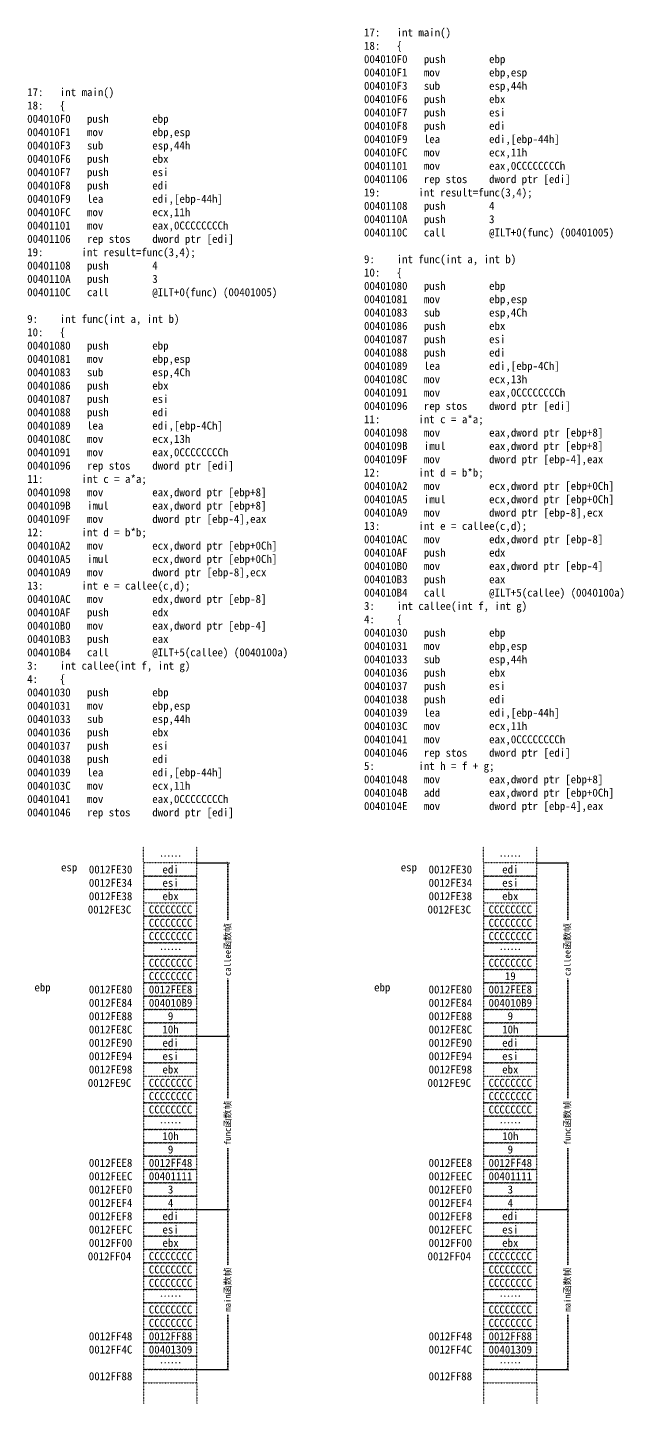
# Model space of a CAD drawing. Header units: millimetres. Extents: x 5369 to 27532, y 1174 to 4752.
# Drawn here: x 16507 to 17625, y 1390 to 3970 of the extents above; entities that cross this region are included whole.
import ezdxf

# ---------------------------------------------------------------- set-up
doc = ezdxf.new("R2010")
doc.units = ezdxf.units.MM
doc.linetypes.add('ACAD_ISO07W100', pattern=[3, 0, -3])
doc.linetypes.add('DOT', pattern=[0.25, 0, -0.25])
doc.styles.get("Standard").update_dxf_attribs({"font": ''})
doc.styles.add('w', font='', dxfattribs={"height": 15})
doc.styles.get('Standard').set_extended_font_data('SimSun')
doc.styles.get('w').set_extended_font_data('SimSun')
doc.dimstyles.new('w', dxfattribs={"dimscale": 3, "dimtxt": 4, "dimasz": 1.5, "dimexe": 1.25, "dimexo": 0.625, "dimtad": 0, "dimtxsty": 'Standard', "dimblk": 'ARCHTICK', "dimcen": 2.5, "dimclrd": 5, "dimclre": 5, "dimclrt": 5, "dimadec": 1, "dimazin": 0, "dimtfac": 1, "dimtmove": 0, "dimatfit": 3, "dimfxl": 1, "dimarcsym": 0})

# ---------------------------------------------------------------- blocks, each defined once
blk = doc.blocks.new('b')
at = {"linetype": 'DOT'}
blk.add_lwpolyline([(-100, 0), (0, 0), (0, 25), (-100, 25)], close=True, dxfattribs=at)
blk = doc.blocks.new('_ArchTick')
at = {"color": 0, "linetype": 'ByBlock', "const_width": 0.15}
blk.add_lwpolyline([(-0.5, -0.5), (0.5, 0.5)], dxfattribs=at)
blk = doc.blocks.new('*D18')
at = {"color": 5, "linetype": 'ACAD_ISO07W100', "lineweight": -2}
for p, q in [((16826.8, 2403.9), (16886.9, 2403.9)), ((16883.2, 2403.9), (16883.2, 2293.6)), ((16883.2, 2078.9), (16883.2, 2189.3)), ((16826.8, 2078.9), (16886.9, 2078.9))]:
    blk.add_line(p, q, dxfattribs=at)
at = {"layer": 'Defpoints', "color": 0, "linetype": 'DOT'}
for p in [(16824.9, 2403.9), (16824.9, 2078.9), (16883.2, 2078.9)]:
    blk.add_point(p, dxfattribs=at)
at = {"color": 5, "linetype": 'DOT', "lineweight": -2, "xscale": 4.5, "yscale": 4.5, "zscale": 4.5}
for p, rotation in [((16883.2, 2403.9), 90), ((16883.2, 2078.9), 270)]:
    blk.add_blockref('_ArchTick', p, dxfattribs=dict(at, rotation=rotation))
at = {"color": 5, "linetype": 'DOT', "insert": (16883.2, 2241.4), "char_height": 12, "attachment_point": 5, "rotation": 90}
blk.add_mtext('callee函数帧', dxfattribs=at)
blk = doc.blocks.new('*D41')
at = {"color": 5, "linetype": 'ACAD_ISO07W100', "lineweight": -2}
for p, q in [((16826.8, 2078.9), (16886.9, 2078.9)), ((16883.2, 2078.9), (16883.2, 1960.1)), ((16883.2, 1753.9), (16883.2, 1872.8)), ((16826.8, 1753.9), (16886.9, 1753.9))]:
    blk.add_line(p, q, dxfattribs=at)
at = {"layer": 'Defpoints', "color": 0, "linetype": 'DOT'}
for p in [(16824.9, 2078.9), (16824.9, 1753.9), (16883.2, 1753.9)]:
    blk.add_point(p, dxfattribs=at)
at = {"color": 5, "linetype": 'DOT', "lineweight": -2, "xscale": 4.5, "yscale": 4.5, "zscale": 4.5}
for p, rotation in [((16883.2, 2078.9), 90), ((16883.2, 1753.9), 270)]:
    blk.add_blockref('_ArchTick', p, dxfattribs=dict(at, rotation=rotation))
at = {"color": 5, "linetype": 'DOT', "insert": (16883.2, 1916.4), "char_height": 12, "attachment_point": 5, "rotation": 90}
blk.add_mtext('func函数帧', dxfattribs=at)
blk = doc.blocks.new('*D40')
at = {"color": 5, "linetype": 'ACAD_ISO07W100', "lineweight": -2}
for p, q in [((16824.9, 1753.9), (16886.9, 1753.9)), ((16883.2, 1753.9), (16883.2, 1648)), ((16883.2, 1453.9), (16883.2, 1559.9)), ((16824.9, 1453.9), (16886.9, 1453.9))]:
    blk.add_line(p, q, dxfattribs=at)
at = {"layer": 'Defpoints', "color": 0, "linetype": 'DOT'}
for p in [(16823.1, 1753.9), (16823.1, 1453.9), (16883.2, 1453.9)]:
    blk.add_point(p, dxfattribs=at)
at = {"color": 5, "linetype": 'DOT', "lineweight": -2, "xscale": 4.5, "yscale": 4.5, "zscale": 4.5}
for p, rotation in [((16883.2, 1753.9), 90), ((16883.2, 1453.9), 270)]:
    blk.add_blockref('_ArchTick', p, dxfattribs=dict(at, rotation=rotation))
at = {"color": 5, "linetype": 'DOT', "insert": (16883.2, 1603.9), "char_height": 12, "attachment_point": 5, "rotation": 90}
blk.add_mtext('main函数帧', dxfattribs=at)
blk = doc.blocks.new('*D44')
at = {"color": 5, "linetype": 'ACAD_ISO07W100', "lineweight": -2}
for p, q in [((17464.2, 2403.9), (17524.4, 2403.9)), ((17520.6, 2403.9), (17520.6, 2293.6)), ((17520.6, 2078.9), (17520.6, 2189.3)), ((17464.2, 2078.9), (17524.4, 2078.9))]:
    blk.add_line(p, q, dxfattribs=at)
at = {"layer": 'Defpoints', "color": 0, "linetype": 'DOT'}
for p in [(17462.4, 2403.9), (17462.4, 2078.9), (17520.6, 2078.9)]:
    blk.add_point(p, dxfattribs=at)
at = {"color": 5, "linetype": 'DOT', "lineweight": -2, "xscale": 4.5, "yscale": 4.5, "zscale": 4.5}
for p, rotation in [((17520.6, 2403.9), 90), ((17520.6, 2078.9), 270)]:
    blk.add_blockref('_ArchTick', p, dxfattribs=dict(at, rotation=rotation))
at = {"color": 5, "linetype": 'DOT', "insert": (17520.6, 2241.4), "char_height": 12, "attachment_point": 5, "rotation": 90}
blk.add_mtext('callee函数帧', dxfattribs=at)
blk = doc.blocks.new('*D42')
at = {"color": 5, "linetype": 'ACAD_ISO07W100', "lineweight": -2}
for p, q in [((17464.2, 2078.9), (17524.4, 2078.9)), ((17520.6, 2078.9), (17520.6, 1960.1)), ((17520.6, 1753.9), (17520.6, 1872.8)), ((17464.2, 1753.9), (17524.4, 1753.9))]:
    blk.add_line(p, q, dxfattribs=at)
at = {"layer": 'Defpoints', "color": 0, "linetype": 'DOT'}
for p in [(17462.4, 2078.9), (17462.4, 1753.9), (17520.6, 1753.9)]:
    blk.add_point(p, dxfattribs=at)
at = {"color": 5, "linetype": 'DOT', "lineweight": -2, "xscale": 4.5, "yscale": 4.5, "zscale": 4.5}
for p, rotation in [((17520.6, 2078.9), 90), ((17520.6, 1753.9), 270)]:
    blk.add_blockref('_ArchTick', p, dxfattribs=dict(at, rotation=rotation))
at = {"color": 5, "linetype": 'DOT', "insert": (17520.6, 1916.4), "char_height": 12, "attachment_point": 5, "rotation": 90}
blk.add_mtext('func函数帧', dxfattribs=at)
blk = doc.blocks.new('*D43')
at = {"color": 5, "linetype": 'ACAD_ISO07W100', "lineweight": -2}
for p, q in [((17462.4, 1753.9), (17524.4, 1753.9)), ((17520.6, 1753.9), (17520.6, 1648)), ((17520.6, 1453.9), (17520.6, 1559.9)), ((17462.4, 1453.9), (17524.4, 1453.9))]:
    blk.add_line(p, q, dxfattribs=at)
at = {"layer": 'Defpoints', "color": 0, "linetype": 'DOT'}
for p in [(17460.5, 1753.9), (17460.5, 1453.9), (17520.6, 1453.9)]:
    blk.add_point(p, dxfattribs=at)
at = {"color": 5, "linetype": 'DOT', "lineweight": -2, "xscale": 4.5, "yscale": 4.5, "zscale": 4.5}
for p, rotation in [((17520.6, 1753.9), 90), ((17520.6, 1453.9), 270)]:
    blk.add_blockref('_ArchTick', p, dxfattribs=dict(at, rotation=rotation))
at = {"color": 5, "linetype": 'DOT', "insert": (17520.6, 1603.9), "char_height": 12, "attachment_point": 5, "rotation": 90}
blk.add_mtext('main函数帧', dxfattribs=at)

msp = doc.modelspace()

# ---------------------------------------------------------------- linework, layer by layer
at = {"linetype": 'DOT'}
for p, q in [((16724.936, 2403.934), (16724.936, 2433.934)), ((16824.936, 2403.934), (16824.936, 2433.934)), ((17362.37, 2403.934), (17362.37, 2433.934)), ((17462.37, 2403.934), (17462.37, 2433.934)), ((16724.936, 2328.934), (16724.936, 2303.934)), ((16724.936, 2328.934), (16824.936, 2328.934)), ((16824.936, 2303.934), (16824.936, 2328.934)), ((17362.37, 2328.934), (17362.37, 2303.934)), ((17362.37, 2328.934), (17462.37, 2328.934)), ((17462.37, 2303.934), (17462.37, 2328.934)), ((16724.936, 2303.934), (16824.936, 2303.934)), ((17362.37, 2303.934), (17462.37, 2303.934)), ((16724.936, 2003.934), (16724.936, 1978.934)), ((16724.936, 2003.934), (16824.936, 2003.934)), ((16824.936, 1978.934), (16824.936, 2003.934)), ((17362.37, 2003.934), (17362.37, 1978.934)), ((17362.37, 2003.934), (17462.37, 2003.934)), ((17462.37, 1978.934), (17462.37, 2003.934)), ((16724.936, 1978.934), (16824.936, 1978.934)), ((17362.37, 1978.934), (17462.37, 1978.934)), ((16824.936, 1678.934), (16724.936, 1678.934)), ((16724.936, 1678.934), (16724.936, 1653.934)), ((16824.936, 1653.934), (16824.936, 1678.934)), ((17462.37, 1678.934), (17362.37, 1678.934)), ((17362.37, 1678.934), (17362.37, 1653.934)), ((17462.37, 1653.934), (17462.37, 1678.934)), ((16724.936, 1653.934), (16824.936, 1653.934)), ((17362.37, 1653.934), (17462.37, 1653.934)), ((16724.936, 1428.934), (16724.936, 1390.413)), ((16824.936, 1428.934), (16824.936, 1390.413)), ((17362.37, 1428.934), (17362.37, 1390.413)), ((17462.37, 1428.934), (17462.37, 1390.413))]:
    msp.add_line(p, q, dxfattribs=at)
for points in [[(16724.936, 2378.934), (16824.936, 2378.934), (16824.936, 2403.934), (16724.936, 2403.934)], [(17362.37, 2378.934), (17462.37, 2378.934), (17462.37, 2403.934), (17362.37, 2403.934)], [(16724.936, 2353.934), (16824.936, 2353.934), (16824.936, 2378.934), (16724.936, 2378.934)], [(17362.37, 2353.934), (17462.37, 2353.934), (17462.37, 2378.934), (17362.37, 2378.934)], [(16724.936, 2328.934), (16824.936, 2328.934), (16824.936, 2353.934), (16724.936, 2353.934)], [(17362.37, 2328.934), (17462.37, 2328.934), (17462.37, 2353.934), (17362.37, 2353.934)], [(16724.936, 2153.934), (16824.936, 2153.934), (16824.936, 2178.934), (16724.936, 2178.934)], [(17362.37, 2153.934), (17462.37, 2153.934), (17462.37, 2178.934), (17362.37, 2178.934)], [(16724.936, 2128.934), (16824.936, 2128.934), (16824.936, 2153.934), (16724.936, 2153.934)], [(17362.37, 2128.934), (17462.37, 2128.934), (17462.37, 2153.934), (17362.37, 2153.934)], [(16724.936, 2103.934), (16824.936, 2103.934), (16824.936, 2128.934), (16724.936, 2128.934)], [(17362.37, 2103.934), (17462.37, 2103.934), (17462.37, 2128.934), (17362.37, 2128.934)], [(16724.936, 2078.934), (16824.936, 2078.934), (16824.936, 2103.934), (16724.936, 2103.934)], [(17362.37, 2078.934), (17462.37, 2078.934), (17462.37, 2103.934), (17362.37, 2103.934)], [(16724.936, 2053.934), (16824.936, 2053.934), (16824.936, 2078.934), (16724.936, 2078.934)], [(17362.37, 2053.934), (17462.37, 2053.934), (17462.37, 2078.934), (17362.37, 2078.934)], [(16724.936, 2028.934), (16824.936, 2028.934), (16824.936, 2053.934), (16724.936, 2053.934)], [(17362.37, 2028.934), (17462.37, 2028.934), (17462.37, 2053.934), (17362.37, 2053.934)], [(16724.936, 2003.934), (16824.936, 2003.934), (16824.936, 2028.934), (16724.936, 2028.934)], [(17362.37, 2003.934), (17462.37, 2003.934), (17462.37, 2028.934), (17362.37, 2028.934)], [(16724.936, 1828.934), (16824.936, 1828.934), (16824.936, 1853.934), (16724.936, 1853.934)], [(17362.37, 1828.934), (17462.37, 1828.934), (17462.37, 1853.934), (17362.37, 1853.934)], [(16724.936, 1803.934), (16824.936, 1803.934), (16824.936, 1828.934), (16724.936, 1828.934)], [(17362.37, 1803.934), (17462.37, 1803.934), (17462.37, 1828.934), (17362.37, 1828.934)], [(16724.936, 1778.934), (16824.936, 1778.934), (16824.936, 1803.934), (16724.936, 1803.934)], [(17362.37, 1778.934), (17462.37, 1778.934), (17462.37, 1803.934), (17362.37, 1803.934)], [(16724.936, 1753.934), (16824.936, 1753.934), (16824.936, 1778.934), (16724.936, 1778.934)], [(17362.37, 1753.934), (17462.37, 1753.934), (17462.37, 1778.934), (17362.37, 1778.934)], [(16724.936, 1728.934), (16824.936, 1728.934), (16824.936, 1753.934), (16724.936, 1753.934)], [(16724.936, 1703.934), (16824.936, 1703.934), (16824.936, 1728.934), (16724.936, 1728.934)], [(17362.37, 1728.934), (17462.37, 1728.934), (17462.37, 1753.934), (17362.37, 1753.934)], [(17362.37, 1703.934), (17462.37, 1703.934), (17462.37, 1728.934), (17362.37, 1728.934)], [(16724.936, 1678.934), (16824.936, 1678.934), (16824.936, 1703.934), (16724.936, 1703.934)], [(17362.37, 1678.934), (17462.37, 1678.934), (17462.37, 1703.934), (17362.37, 1703.934)], [(16724.936, 1503.934), (16824.936, 1503.934), (16824.936, 1528.934), (16724.936, 1528.934)], [(17362.37, 1503.934), (17462.37, 1503.934), (17462.37, 1528.934), (17362.37, 1528.934)], [(16724.936, 1453.934), (16824.936, 1453.934), (16824.936, 1478.934), (16724.936, 1478.934)], [(17362.37, 1453.934), (17462.37, 1453.934), (17462.37, 1478.934), (17362.37, 1478.934)], [(16724.936, 1428.934), (16824.936, 1428.934), (16824.936, 1453.934), (16724.936, 1453.934)], [(17362.37, 1428.934), (17462.37, 1428.934), (17462.37, 1453.934), (17362.37, 1453.934)]]:
    msp.add_lwpolyline(points, close=True, dxfattribs=at)

# ---------------------------------------------------------------- block references
for p in [(16824.936, 2278.934), (17462.37, 2278.934), (16824.936, 2253.934), (17462.37, 2253.934), (16824.936, 2228.934), (17462.37, 2228.934), (16824.936, 2203.934), (17462.37, 2203.934), (16824.936, 2178.934), (17462.37, 2178.934), (16824.936, 1953.934), (17462.37, 1953.934), (16824.936, 1928.934), (17462.37, 1928.934), (16824.936, 1903.934), (17462.37, 1903.934), (16824.936, 1878.934), (17462.37, 1878.934), (16824.936, 1853.934), (17462.37, 1853.934), (16824.936, 1628.934), (17462.37, 1628.934), (16824.936, 1603.934), (17462.37, 1603.934), (16824.936, 1578.934), (17462.37, 1578.934), (16824.936, 1553.934), (17462.37, 1553.934), (16824.936, 1528.934), (17462.37, 1528.934), (16824.936, 1478.934), (17462.37, 1478.934)]:
    msp.add_blockref('b', p, dxfattribs=at)

# ---------------------------------------------------------------- texts
at = {"linetype": 'DOT', "style": 'w'}
for s, p in [('0012FE3C', (16620.153, 2308.934)), ('0012FE3C', (17257.587, 2308.934)), ('0012FE9C', (16620.153, 1983.934)), ('0012FE9C', (17257.587, 1983.934)), ('0012FF04', (16620.153, 1658.934)), ('0012FF04', (17257.587, 1658.934))]:
    msp.add_text(s, height=15, dxfattribs=at).set_placement(p)
at = {"linetype": 'DOT', "char_height": 15, "style": 'w'}
for s, insert, width, attachment_point in [('17:   int main()\\P18:   \\{\\P004010F0   push        ebp\\P004010F1   mov         ebp,esp\\P004010F3   sub         esp,44h\\P004010F6   push        ebx\\P004010F7   push        esi\\P004010F8   push        edi\\P004010F9   lea         edi,[ebp-44h]\\P004010FC   mov         ecx,11h\\P00401101   mov         eax,0CCCCCCCCh\\P00401106   rep stos    dword ptr [edi]\\P19:       int result=func(3,4);\\P00401108   push        4\\P0040110A   push        3\\P0040110C   call        @ILT+0(func) (00401005)\\P\\P9:    int func(int a, int b)\\P10:   \\{\\P00401080   push        ebp\\P00401081   mov         ebp,esp\\P00401083   sub         esp,4Ch\\P00401086   push        ebx\\P00401087   push        esi\\P00401088   push        edi\\P00401089   lea         edi,[ebp-4Ch]\\P0040108C   mov         ecx,13h\\P00401091   mov         eax,0CCCCCCCCh\\P00401096   rep stos    dword ptr [edi]\\P11:       int c = a*a;\\P00401098   mov         eax,dword ptr [ebp+8]\\P0040109B   imul        eax,dword ptr [ebp+8]\\P0040109F   mov         dword ptr [ebp-4],eax\\P12:       int d = b*b;\\P004010A2   mov         ecx,dword ptr [ebp+0Ch]\\P004010A5   imul        ecx,dword ptr [ebp+0Ch]\\P004010A9   mov         dword ptr [ebp-8],ecx\\P13:       int e = callee(c,d);\\P004010AC   mov         edx,dword ptr [ebp-8]\\P004010AF   push        edx\\P004010B0   mov         eax,dword ptr [ebp-4]\\P004010B3   push        eax\\P004010B4   call        @ILT+5(callee) (0040100a)\\P3:    int callee(int f, int g)\\P4:    \\{\\P00401030   push        ebp\\P00401031   mov         ebp,esp\\P00401033   sub         esp,44h\\P00401036   push        ebx\\P00401037   push        esi\\P00401038   push        edi\\P00401039   lea         edi,[ebp-44h]\\P0040103C   mov         ecx,11h\\P00401041   mov         eax,0CCCCCCCCh\\P00401046   rep stos    dword ptr [edi]\\P5:        int h = f + g;\\P00401048   mov         eax,dword ptr [ebp+8]\\P0040104B   add         eax,dword ptr [ebp+0Ch]\\P0040104E   mov         dword ptr [ebp-4],eax', (17138.375, 3968.239), 530.27265, 1), ('17:   int main()\\P18:   \\{\\P004010F0   push        ebp\\P004010F1   mov         ebp,esp\\P004010F3   sub         esp,44h\\P004010F6   push        ebx\\P004010F7   push        esi\\P004010F8   push        edi\\P004010F9   lea         edi,[ebp-44h]\\P004010FC   mov         ecx,11h\\P00401101   mov         eax,0CCCCCCCCh\\P00401106   rep stos    dword ptr [edi]\\P19:       int result=func(3,4);\\P00401108   push        4\\P0040110A   push        3\\P0040110C   call        @ILT+0(func) (00401005)\\P\\P9:    int func(int a, int b)\\P10:   \\{\\P00401080   push        ebp\\P00401081   mov         ebp,esp\\P00401083   sub         esp,4Ch\\P00401086   push        ebx\\P00401087   push        esi\\P00401088   push        edi\\P00401089   lea         edi,[ebp-4Ch]\\P0040108C   mov         ecx,13h\\P00401091   mov         eax,0CCCCCCCCh\\P00401096   rep stos    dword ptr [edi]\\P11:       int c = a*a;\\P00401098   mov         eax,dword ptr [ebp+8]\\P0040109B   imul        eax,dword ptr [ebp+8]\\P0040109F   mov         dword ptr [ebp-4],eax\\P12:       int d = b*b;\\P004010A2   mov         ecx,dword ptr [ebp+0Ch]\\P004010A5   imul        ecx,dword ptr [ebp+0Ch]\\P004010A9   mov         dword ptr [ebp-8],ecx\\P13:       int e = callee(c,d);\\P004010AC   mov         edx,dword ptr [ebp-8]\\P004010AF   push        edx\\P004010B0   mov         eax,dword ptr [ebp-4]\\P004010B3   push        eax\\P004010B4   call        @ILT+5(callee) (0040100a)\\P3:    int callee(int f, int g)\\P4:    \\{\\P00401030   push        ebp\\P00401031   mov         ebp,esp\\P00401033   sub         esp,44h\\P00401036   push        ebx\\P00401037   push        esi\\P00401038   push        edi\\P00401039   lea         edi,[ebp-44h]\\P0040103C   mov         ecx,11h\\P00401041   mov         eax,0CCCCCCCCh\\P00401046   rep stos    dword ptr [edi]', (16506.394, 3856.315), 530.27265, 1), ('{\\C1;esp}', (16585.122, 2393.463), 101.04447, 5), ('0012FE30', (16662.944, 2391.434), 101.04447, 5), ('{\\C5;……}', (16775.459, 2416.434), 101.04447, 5), ('{\\C5;edi}', (16775.459, 2391.434), 101.04447, 5), ('{\\C1;esp}', (17222.556, 2393.463), 101.04447, 5), ('0012FE30', (17300.378, 2391.434), 101.04447, 5), ('{\\C5;……}', (17412.893, 2416.434), 101.04447, 5), ('{\\C5;edi}', (17412.893, 2391.434), 101.04447, 5), ('0012FE34', (16662.944, 2366.434), 101.04447, 5), ('{\\C5;esi}', (16775.459, 2366.434), 101.04447, 5), ('0012FE34', (17300.378, 2366.434), 101.04447, 5), ('{\\C5;esi}', (17412.893, 2366.434), 101.04447, 5), ('0012FE38', (16662.944, 2341.434), 101.04447, 5), ('{\\C5;ebx}', (16775.459, 2341.434), 101.04447, 5), ('0012FE38', (17300.378, 2341.434), 101.04447, 5), ('{\\C5;ebx}', (17412.893, 2341.434), 101.04447, 5), ('{\\C5;CCCCCCCC}', (16775.459, 2316.434), 101.04447, 5), ('{\\C5;CCCCCCCC}', (17412.893, 2316.434), 101.04447, 5), ('{\\C5;CCCCCCCC}', (16775.459, 2291.434), 101.04447, 5), ('{\\C5;CCCCCCCC}', (17412.893, 2291.434), 101.04447, 5), ('{\\C5;CCCCCCCC}', (16775.459, 2266.434), 101.04447, 5), ('{\\C5;CCCCCCCC}', (17412.893, 2266.434), 101.04447, 5), ('{\\C5;CCCCCCCC}', (16775.459, 2216.434), 101.04447, 5), ('{\\C5;……}', (16775.459, 2241.434), 101.04447, 5), ('{\\C5;CCCCCCCC}', (17412.893, 2216.434), 101.04447, 5), ('{\\C5;……}', (17412.893, 2241.434), 101.04447, 5), ('{\\C5;CCCCCCCC}', (16775.459, 2191.434), 101.04447, 5), ('{\\C5;19}', (17412.893, 2191.434), 101.04447, 5), ('{\\C1;ebp}', (16535.175, 2168.387), 101.04447, 5), ('0012FE80', (16662.944, 2166.434), 101.04447, 5), ('{\\C5;0012FEE8}', (16775.459, 2166.434), 101.04447, 5), ('{\\C1;ebp}', (17172.609, 2168.387), 101.04447, 5), ('0012FE80', (17300.378, 2166.434), 101.04447, 5), ('{\\C5;0012FEE8}', (17412.893, 2166.434), 101.04447, 5), ('0012FE84', (16662.944, 2141.434), 101.04447, 5), ('{\\C5;004010B9}', (16775.459, 2141.434), 101.04447, 5), ('0012FE84', (17300.378, 2141.434), 101.04447, 5), ('{\\C5;004010B9}', (17412.893, 2141.434), 101.04447, 5), ('0012FE88', (16662.944, 2116.434), 101.04447, 5), ('{\\C5;9}', (16775.459, 2116.434), 101.04447, 5), ('0012FE88', (17300.378, 2116.434), 101.04447, 5), ('{\\C5;9}', (17412.893, 2116.434), 101.04447, 5), ('0012FE8C', (16662.944, 2091.434), 101.04447, 5), ('{\\C5;10h}', (16775.459, 2091.434), 101.04447, 5), ('0012FE8C', (17300.378, 2091.434), 101.04447, 5), ('{\\C5;10h}', (17412.893, 2091.434), 101.04447, 5), ('0012FE90', (16662.944, 2066.434), 101.04447, 5), ('{\\C5;edi}', (16775.459, 2066.434), 101.04447, 5), ('0012FE90', (17300.378, 2066.434), 101.04447, 5), ('{\\C5;edi}', (17412.893, 2066.434), 101.04447, 5), ('0012FE94', (16662.944, 2041.434), 101.04447, 5), ('{\\C5;esi}', (16775.459, 2041.434), 101.04447, 5), ('0012FE94', (17300.378, 2041.434), 101.04447, 5), ('{\\C5;esi}', (17412.893, 2041.434), 101.04447, 5), ('0012FE98', (16662.944, 2016.434), 101.04447, 5), ('{\\C5;ebx}', (16775.459, 2016.434), 101.04447, 5), ('0012FE98', (17300.378, 2016.434), 101.04447, 5), ('{\\C5;ebx}', (17412.893, 2016.434), 101.04447, 5), ('{\\C5;CCCCCCCC}', (16775.459, 1991.434), 101.04447, 5), ('{\\C5;CCCCCCCC}', (17412.893, 1991.434), 101.04447, 5), ('{\\C5;CCCCCCCC}', (16775.459, 1966.434), 101.04447, 5), ('{\\C5;CCCCCCCC}', (17412.893, 1966.434), 101.04447, 5), ('{\\C5;CCCCCCCC}', (16775.459, 1941.434), 101.04447, 5), ('{\\C5;CCCCCCCC}', (17412.893, 1941.434), 101.04447, 5), ('{\\C5;……}', (16775.459, 1916.434), 101.04447, 5), ('{\\C5;……}', (17412.893, 1916.434), 101.04447, 5), ('{\\C5;10h}', (16775.459, 1891.434), 101.04447, 5), ('{\\C5;10h}', (17412.893, 1891.434), 101.04447, 5), ('{\\C5;9}', (16775.459, 1866.434), 101.04447, 5), ('{\\C5;9}', (17412.893, 1866.434), 101.04447, 5), ('0012FEE8', (16662.944, 1841.434), 101.04447, 5), ('{\\C5;0012FF48}', (16775.459, 1841.434), 101.04447, 5), ('0012FEE8', (17300.378, 1841.434), 101.04447, 5), ('{\\C5;0012FF48}', (17412.893, 1841.434), 101.04447, 5), ('0012FEEC', (16662.944, 1816.434), 101.04447, 5), ('{\\C5;00401111}', (16775.459, 1816.434), 101.04447, 5), ('0012FEEC', (17300.378, 1816.434), 101.04447, 5), ('{\\C5;00401111}', (17412.893, 1816.434), 101.04447, 5), ('0012FEF0', (16662.944, 1791.434), 101.04447, 5), ('{\\C5;3}', (16775.459, 1791.434), 101.04447, 5), ('0012FEF0', (17300.378, 1791.434), 101.04447, 5), ('{\\C5;3}', (17412.893, 1791.434), 101.04447, 5), ('0012FEF4', (16662.944, 1766.434), 101.04447, 5), ('{\\C5;4}', (16775.459, 1766.434), 101.04447, 5), ('0012FEF4', (17300.378, 1766.434), 101.04447, 5), ('{\\C5;4}', (17412.893, 1766.434), 101.04447, 5), ('0012FEF8', (16662.944, 1741.434), 101.04447, 5), ('{\\C5;edi}', (16775.459, 1741.434), 101.04447, 5), ('0012FEF8', (17300.378, 1741.434), 101.04447, 5), ('{\\C5;edi}', (17412.893, 1741.434), 101.04447, 5), ('0012FEFC', (16662.944, 1716.434), 101.04447, 5), ('{\\C5;esi}', (16775.459, 1716.434), 101.04447, 5), ('0012FEFC', (17300.378, 1716.434), 101.04447, 5), ('{\\C5;esi}', (17412.893, 1716.434), 101.04447, 5), ('0012FF00', (16662.944, 1691.434), 101.04447, 5), ('{\\C5;ebx}', (16775.459, 1691.434), 101.04447, 5), ('0012FF00', (17300.378, 1691.434), 101.04447, 5), ('{\\C5;ebx}', (17412.893, 1691.434), 101.04447, 5), ('{\\C5;CCCCCCCC}', (16775.459, 1666.434), 101.04447, 5), ('{\\C5;CCCCCCCC}', (17412.893, 1666.434), 101.04447, 5), ('{\\C5;CCCCCCCC}', (16775.459, 1641.434), 101.04447, 5), ('{\\C5;CCCCCCCC}', (17412.893, 1641.434), 101.04447, 5), ('{\\C5;CCCCCCCC}', (16775.459, 1616.434), 101.04447, 5), ('{\\C5;CCCCCCCC}', (17412.893, 1616.434), 101.04447, 5), ('{\\C5;CCCCCCCC}', (16775.459, 1566.434), 101.04447, 5), ('{\\C5;……}', (16775.459, 1591.434), 101.04447, 5), ('{\\C5;CCCCCCCC}', (17412.893, 1566.434), 101.04447, 5), ('{\\C5;……}', (17412.893, 1591.434), 101.04447, 5), ('{\\C5;CCCCCCCC}', (16775.459, 1541.434), 101.04447, 5), ('{\\C5;CCCCCCCC}', (17412.893, 1541.434), 101.04447, 5), ('0012FF48', (16662.944, 1516.382), 101.04447, 5), ('{\\C5;0012FF88}', (16775.459, 1516.434), 101.04447, 5), ('0012FF48', (17300.378, 1516.382), 101.04447, 5), ('{\\C5;0012FF88}', (17412.893, 1516.434), 101.04447, 5), ('0012FF4C', (16662.944, 1491.434), 101.04447, 5), ('{\\C5;00401309}', (16775.459, 1491.434), 101.04447, 5), ('0012FF4C', (17300.378, 1491.434), 101.04447, 5), ('{\\C5;00401309}', (17412.893, 1491.434), 101.04447, 5), ('0012FF88', (16662.944, 1441.434), 101.04447, 5), ('{\\C5;……}', (16775.459, 1466.434), 101.04447, 5), ('0012FF88', (17300.378, 1441.434), 101.04447, 5), ('{\\C5;……}', (17412.893, 1466.434), 101.04447, 5)]:
    msp.add_mtext(s, dxfattribs=dict(at, insert=insert, width=width, attachment_point=attachment_point))

# ---------------------------------------------------------------- dimensions: what is measured, and where the dimension line sits
at = {"linetype": 'DOT'}
for base, p1, p2, text, picture, middle in [((16883.19, 2078.934), (16824.936, 2403.934), (16824.936, 2078.934), 'callee函数帧', '*D18', (16883.19, 2241.434)), ((17520.624, 2078.934), (17462.37, 2403.934), (17462.37, 2078.934), 'callee函数帧', '*D44', (17520.624, 2241.434)), ((16883.19, 1753.934), (16824.936, 2078.934), (16824.936, 1753.934), 'func函数帧', '*D41', (16883.19, 1916.434)), ((17520.624, 1753.934), (17462.37, 2078.934), (17462.37, 1753.934), 'func函数帧', '*D42', (17520.624, 1916.434)), ((16883.19, 1453.934), (16823.061, 1753.934), (16823.061, 1453.934), 'main函数帧', '*D40', (16883.19, 1603.934)), ((17520.624, 1453.934), (17460.495, 1753.934), (17460.495, 1453.934), 'main函数帧', '*D43', (17520.624, 1603.934))]:
    dim = msp.add_linear_dim(base=base, p1=p1, p2=p2, angle=90, text=text, dimstyle='w', dxfattribs=at)
    dim.commit()
    dim.dimension.update_dxf_attribs({"geometry": picture, "text_midpoint": middle})

doc.saveas('drawing.dxf')
